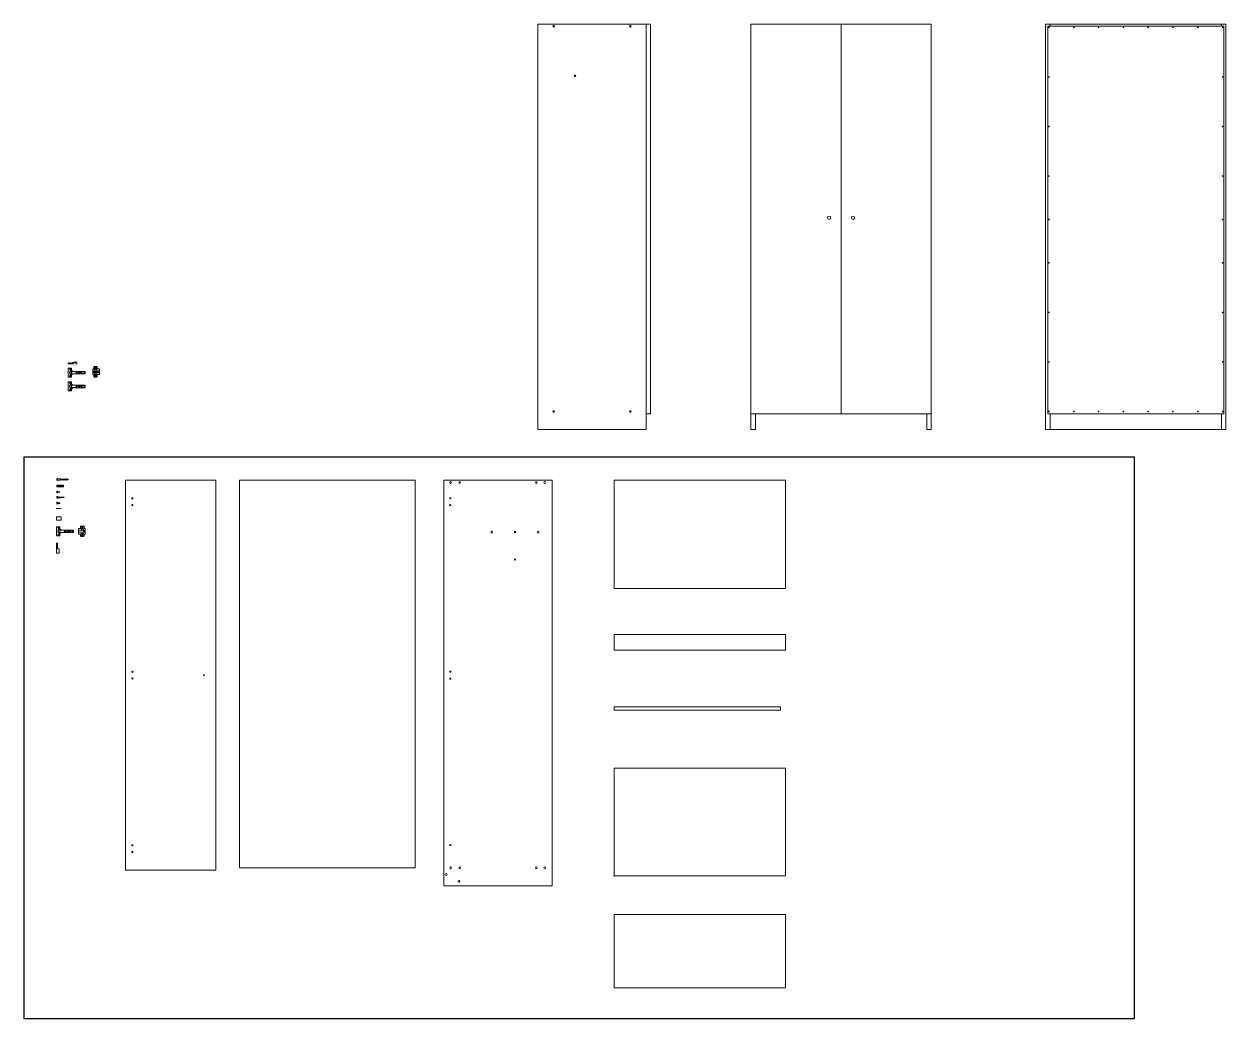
# Model space of a CAD drawing. Header units: millimetres. Extents: x 26 to 685, y 31 to 1090.
# Drawn here: x 26 to 559, y 31 to 473 of the extents above; entities that cross this region are included whole.
import ezdxf

# ---------------------------------------------------------------- set-up
doc = ezdxf.new("R2010")
doc.units = ezdxf.units.MM
doc.layers.get('0').update_dxf_attribs({"lineweight": 9})
doc.layers.add('lc', color=1, linetype='Continuous')
doc.layers.add('Viti', color=50, linetype='Continuous', lineweight=15)

# ---------------------------------------------------------------- blocks, each defined once
blk = doc.blocks.new('*U26')
blk.add_lwpolyline([(0, 0), (0, 0.15), (0.05, 0), (0.12, -0.4), (0.13, -0.55), (0.07, -0.4), (0, 0)])
blk = doc.blocks.new('*U27')
at = {"color": 0, "linetype": 'ByBlock', "lineweight": -2, "transparency": 16777216}
for p in [(42.38, 270.66), (42.62, 270.66), (42.85, 270.66), (43.09, 270.66), (43.32, 270.66), (43.56, 270.66), (43.79, 270.66), (44.03, 270.66), (44.26, 270.66), (44.5, 270.66), (44.73, 270.66), (44.97, 270.66), (45.2, 270.66), (45.44, 270.66)]:
    blk.add_blockref('*U26', p, dxfattribs=at)
blk = doc.blocks.new('100214')
for p, q in [((40.13, 270.93), (40.13, 269.99)), ((40.15, 270.93), (40.23, 270.81)), ((40.23, 270.11), (40.15, 269.99)), ((40.23, 270.81), (40.23, 270.11)), ((40.23, 270.81), (41.51, 270.81)), ((40.23, 270.11), (41.51, 270.11)), ((41.78, 270.68), (41.55, 270.8)), ((41.86, 270.24), (41.55, 270.12)), ((41.87, 270.66), (42, 270.66)), ((42.07, 270.26), (41.95, 270.26)), ((42, 270.66), (42.06, 270.66)), ((42.14, 270.26), (42.07, 270.26)), ((42.11, 270.66), (42.3, 270.66)), ((42.37, 270.26), (42.19, 270.26)), ((42.35, 270.66), (42.53, 270.66)), ((42.61, 270.26), (42.42, 270.26)), ((42.58, 270.66), (42.77, 270.66)), ((42.84, 270.26), (42.66, 270.26)), ((42.82, 270.66), (43.01, 270.66)), ((43.08, 270.26), (42.89, 270.26)), ((43.06, 270.66), (43.24, 270.66)), ((43.31, 270.26), (43.13, 270.26)), ((43.29, 270.66), (43.48, 270.66)), ((43.55, 270.26), (43.36, 270.26)), ((43.53, 270.66), (43.71, 270.66)), ((43.78, 270.26), (43.6, 270.26)), ((43.76, 270.66), (43.95, 270.66)), ((44.02, 270.26), (43.83, 270.26)), ((44, 270.66), (44.18, 270.66)), ((44.25, 270.26), (44.07, 270.26)), ((44.23, 270.66), (44.42, 270.66)), ((44.49, 270.26), (44.3, 270.26)), ((44.47, 270.66), (44.65, 270.66)), ((44.72, 270.26), (44.54, 270.26)), ((44.7, 270.66), (44.89, 270.66)), ((44.96, 270.26), (44.77, 270.26)), ((44.94, 270.66), (45.18, 270.66)), ((45.18, 270.26), (45.01, 270.26)), ((45.23, 270.61), (45.23, 270.31))]:
    blk.add_line(p, q)
for centre, radius, start, end in [((40.14, 270.93), 0.01, 33.6901, 180), ((40.14, 269.99), 0.01, 180, 326.3099), ((41.51, 270.71), 0.1, 63.1876, 90), ((41.51, 270.21), 0.1, 270, 292.1621), ((41.87, 270.86), 0.2, 243.1876, 256.986), ((41.94, 270.06), 0.2, 100.2129, 112.1621), ((45.18, 270.61), 0.05, 360, 90), ((45.18, 270.31), 0.05, 270, 0)]:
    blk.add_arc(centre, radius, start, end)
blk.add_blockref('*U27', (-0.55, 0))
blk = doc.blocks.new('101350')
for p, q in [((40.13, 267.87), (40.13, 267.33)), ((40.15, 267.91), (40.27, 267.99)), ((40.15, 267.28), (40.27, 267.21)), ((40.28, 267.2), (40.28, 268)), ((40.29, 268), (42.96, 268)), ((40.29, 267.2), (42.96, 267.2)), ((40.38, 267.87), (42.88, 267.87)), ((40.38, 267.75), (42.88, 267.75)), ((40.38, 267.6), (42.88, 267.6)), ((40.38, 267.45), (42.88, 267.45)), ((40.38, 267.32), (42.88, 267.32)), ((42.98, 268), (42.98, 267.2)), ((43.11, 267.91), (42.99, 267.99)), ((43.11, 267.28), (42.99, 267.21)), ((43.13, 267.87), (43.13, 267.33))]:
    blk.add_line(p, q)
for centre, start, end in [((40.18, 267.87), 123.6901, 180), ((40.18, 267.33), 180, 236.3099), ((40.29, 267.95), 90, 123.6901), ((40.29, 267.25), 236.3099, 270), ((42.96, 267.95), 56.3099, 90), ((42.96, 267.25), 270, 303.6901), ((43.08, 267.87), 0, 56.3099), ((43.08, 267.33), 303.6901, 0)]:
    blk.add_arc(centre, 0.05, start, end)
blk = doc.blocks.new('*U44')
blk.add_lwpolyline([(0.1, -0.2), (0.06, 0), (0.04, 0.05), (0.03, 0), (0.06, -0.2), (0.09, -0.25), (0.1, -0.2)])
blk = doc.blocks.new('*U45')
at = {"color": 0, "linetype": 'ByBlock', "lineweight": -2, "transparency": 16777216}
for p in [(40.3, 254.75), (40.42, 254.75), (40.54, 254.75), (40.65, 254.75), (40.77, 254.75), (40.89, 254.75)]:
    blk.add_blockref('*U44', p, dxfattribs=at)
blk = doc.blocks.new('109049')
for p, q in [((40.13, 240.08), (40.13, 239.79)), ((40.43, 240.28), (40.33, 240.28)), ((40.48, 240.23), (40.48, 239.63)), ((40.52, 240.03), (40.48, 240.03)), ((40.64, 240.03), (40.56, 240.03)), ((40.75, 240.03), (40.67, 240.03)), ((40.87, 240.03), (40.79, 240.03)), ((40.99, 240.03), (40.91, 240.03)), ((41.11, 240.03), (41.02, 240.03)), ((41.22, 240.03), (41.14, 240.03)), ((41.32, 240.01), (41.35, 240)), ((41.35, 240), (41.36, 240.05)), ((41.37, 239.88), (41.35, 240)), ((41.36, 240.05), (41.38, 239.98)), ((41.38, 239.98), (41.48, 239.93)), ((41.38, 239.98), (41.4, 239.89)), ((41.48, 239.93), (41.4, 239.89)), ((40.43, 239.58), (40.33, 239.58)), ((40.56, 239.83), (40.48, 239.83)), ((40.67, 239.83), (40.59, 239.83)), ((40.79, 239.83), (40.71, 239.83)), ((40.91, 239.83), (40.83, 239.83)), ((41.02, 239.83), (40.94, 239.83)), ((41.14, 239.83), (41.06, 239.83)), ((41.23, 239.83), (41.18, 239.83)), ((41.37, 239.88), (41.32, 239.85)), ((41.4, 239.83), (41.37, 239.88)), ((41.4, 239.89), (41.4, 239.83))]:
    blk.add_line(p, q)
blk.add_lwpolyline([(41.26, 239.83), (41.22, 240.03), (41.23, 240.08), (41.26, 240.03), (41.29, 239.84), (41.29, 239.78), (41.26, 239.83)])
for centre, radius, start, end in [((40.33, 240.08), 0.2, 107.545, 180), ((40.37, 239.95), 0.332, 96.8818, 107.545), ((40.43, 240.23), 0.05, 0, 90), ((41.23, 239.83), 0.2, 63.4349, 82.7142), ((40.33, 239.79), 0.2, 180, 252.455), ((40.37, 239.91), 0.332, 252.455, 263.1182), ((40.43, 239.63), 0.05, 270, 0), ((41.23, 240.03), 0.2, 270, 277.372), ((41.23, 240.03), 0.2, 287.2449, 296.5651)]:
    blk.add_arc(centre, radius, start, end)
blk.add_blockref('*U45', (0.19, -14.72))
blk = doc.blocks.new('*U51')
blk.add_lwpolyline([(0.08, -0.54), (0.09, -0.49), (0.12, -0.54), (0.15, -0.74), (0.15, -0.79), (0.12, -0.74), (0.08, -0.54)])
blk = doc.blocks.new('*U52')
at = {"color": 0, "linetype": 'ByBlock', "lineweight": -2, "transparency": 16777216}
for p in [(40.63, 237.94), (40.77, 237.94), (40.92, 237.94), (41.06, 237.94), (41.21, 237.94), (41.35, 237.94), (41.49, 237.94), (41.64, 237.94), (41.78, 237.94), (41.93, 237.94), (42.07, 237.94), (42.22, 237.94), (42.36, 237.94), (42.5, 237.94), (42.65, 237.94), (42.79, 237.94), (42.94, 237.94)]:
    blk.add_blockref('*U51', p, dxfattribs=at)
blk = doc.blocks.new('109567')
for p, q in [((40.13, 262.71), (40.13, 262.34)), ((40.48, 262.92), (40.4, 262.92)), ((40.48, 262.12), (40.4, 262.12)), ((40.53, 262.87), (40.53, 262.17)), ((40.61, 262.62), (40.53, 262.62)), ((40.65, 262.42), (40.53, 262.42)), ((40.75, 262.62), (40.65, 262.62)), ((40.79, 262.42), (40.68, 262.42)), ((40.9, 262.62), (40.79, 262.62)), ((40.93, 262.42), (40.83, 262.42)), ((41.04, 262.62), (40.93, 262.62)), ((41.08, 262.42), (40.97, 262.42)), ((41.19, 262.62), (41.08, 262.62)), ((41.22, 262.42), (41.11, 262.42)), ((41.33, 262.62), (41.22, 262.62)), ((41.37, 262.42), (41.26, 262.42)), ((41.48, 262.62), (41.37, 262.62)), ((41.51, 262.42), (41.4, 262.42)), ((41.62, 262.62), (41.51, 262.62)), ((41.66, 262.42), (41.55, 262.42)), ((41.76, 262.62), (41.66, 262.62)), ((41.8, 262.42), (41.69, 262.42)), ((41.91, 262.62), (41.8, 262.62)), ((41.94, 262.42), (41.84, 262.42)), ((42.05, 262.62), (41.94, 262.62)), ((42.09, 262.42), (41.98, 262.42)), ((42.2, 262.62), (42.09, 262.62)), ((42.23, 262.42), (42.12, 262.42)), ((42.34, 262.62), (42.23, 262.62)), ((42.38, 262.42), (42.27, 262.42)), ((42.49, 262.62), (42.38, 262.62)), ((42.52, 262.42), (42.41, 262.42)), ((42.63, 262.62), (42.52, 262.62)), ((42.67, 262.42), (42.56, 262.42)), ((42.77, 262.62), (42.66, 262.62)), ((42.81, 262.42), (42.7, 262.42)), ((42.92, 262.62), (42.81, 262.62)), ((42.95, 262.42), (42.85, 262.42)), ((43.07, 262.62), (42.95, 262.62)), ((43.08, 262.42), (42.99, 262.42)), ((43.17, 262.6), (43.2, 262.59)), ((43.22, 262.47), (43.17, 262.45)), ((43.2, 262.59), (43.21, 262.64)), ((43.22, 262.47), (43.2, 262.59)), ((43.21, 262.64), (43.23, 262.57)), ((43.25, 262.42), (43.22, 262.47)), ((43.23, 262.57), (43.33, 262.52)), ((43.23, 262.57), (43.25, 262.48)), ((43.33, 262.52), (43.25, 262.48)), ((43.25, 262.48), (43.25, 262.42))]:
    blk.add_line(p, q)
blk.add_lwpolyline([(43.11, 262.43), (43.07, 262.62), (43.08, 262.67), (43.11, 262.62), (43.14, 262.43), (43.14, 262.37), (43.11, 262.43)])
for centre, radius, start, end in [((40.23, 262.71), 0.1, 159.0278, 180), ((40.23, 262.34), 0.1, 180, 200.9722), ((40.4, 262.64), 0.281, 88.8598, 159.0278), ((40.4, 262.41), 0.281, 200.9722, 271.1402), ((40.48, 262.87), 0.05, 0, 90), ((40.48, 262.17), 0.05, 270, 0), ((43.08, 262.62), 0.2, 270, 277.372), ((43.08, 262.42), 0.2, 63.4349, 82.7142), ((43.08, 262.62), 0.2, 287.2449, 296.5651)]:
    blk.add_arc(centre, radius, start, end)
blk.add_blockref('*U52', (-0.1, 25.23))
blk = doc.blocks.new('*U54')
blk.add_lwpolyline([(0, 0), (0, 0.1), (0.05, 0), (0.12, -0.4), (0.12, -0.5), (0.07, -0.4), (0, 0)])
blk = doc.blocks.new('*U55')
at = {"color": 0, "linetype": 'ByBlock', "lineweight": -2, "transparency": 16777216}
for p in [(42.38, 270.66), (42.56, 270.66), (42.75, 270.66), (42.93, 270.66), (43.12, 270.66)]:
    blk.add_blockref('*U54', p, dxfattribs=at)
blk = doc.blocks.new('100344')
for p, q in [((40.28, 260.33), (40.28, 259.54)), ((40.28, 260.33), (40.34, 260.28)), ((40.28, 259.54), (40.34, 259.59)), ((40.46, 260.13), (40.43, 260.13)), ((40.43, 260.13), (40.43, 259.73)), ((40.54, 259.73), (40.43, 259.73)), ((40.65, 260.13), (40.51, 260.13)), ((40.72, 259.73), (40.59, 259.73)), ((40.83, 260.13), (40.7, 260.13)), ((40.9, 259.73), (40.77, 259.73)), ((41.02, 260.13), (40.88, 260.13)), ((41.09, 259.73), (40.95, 259.73)), ((41.2, 260.13), (41.07, 260.13)), ((41.27, 259.73), (41.14, 259.73)), ((41.36, 260.13), (41.25, 260.13)), ((41.36, 259.73), (41.32, 259.73)), ((41.36, 259.73), (41.36, 259.73)), ((41.41, 260.09), (41.39, 260.11)), ((41.39, 259.74), (41.41, 259.76)), ((41.43, 260.06), (41.43, 259.8))]:
    blk.add_line(p, q)
for centre, radius, start, end in [((41.76, 259.93), 1.63, 165.5055, 179.899), ((41.76, 259.94), 1.63, 180.101, 194.4945), ((40.23, 260.33), 0.0501, 3.7961, 165.7761), ((40.23, 259.54), 0.0501, 194.2239, 356.2039), ((39.97, 259.94), 0.5, 22.2023, 42.4648), ((39.83, 260.04), 0.677, 318.8674, 333.1194), ((41.36, 260.08), 0.05, 45, 90), ((41.36, 259.78), 0.05, 270, 315), ((41.38, 260.06), 0.05, 0, 45), ((41.38, 259.8), 0.05, 315, 0)]:
    blk.add_arc(centre, radius, start, end)
blk.add_blockref('*U55', (-1.92, -10.53))
blk = doc.blocks.new('405950')
for p, q in [((40.02, 257.65), (41.68, 257.65)), ((40.02, 257.55), (41.68, 257.55)), ((42.02, 257.6), (41.76, 257.64)), ((42.02, 257.6), (41.76, 257.55))]:
    blk.add_line(p, q)
blk.add_lwpolyline([(39.99, 257.45), (40, 257.45, 0.414214), (40.02, 257.47), (40.02, 257.73, 0.414214), (40, 257.75), (39.99, 257.75, 0.414214), (39.97, 257.73), (39.97, 257.47, 0.414214)], format="xyb", close=True)
for centre, start, end in [((41.68, 257.15), 80.5377, 90), ((41.68, 258.05), 270, 279.4623)]:
    blk.add_arc(centre, 0.5, start, end)

msp = doc.modelspace()

# ---------------------------------------------------------------- linework, layer by layer
for p, q in [((387.97, 299.63), (387.97, 472.63)), ((388.07, 299.63), (388.07, 472.63)), ((480.72, 471.63), (480.72, 472.63)), ((556.72, 471.63), (556.72, 472.63)), ((45.17, 322.03), (47.57, 322.03)), ((45.17, 322.03), (45.17, 321.83)), ((47.57, 321.83), (45.17, 321.83)), ((46.67, 322.03), (46.67, 321.83)), ((47.57, 322.03), (47.57, 321.83)), ((48.17, 322.31), (48.17, 322.4)), ((48.27, 322.5), (49.17, 322.5)), ((48.27, 322.21), (48.67, 322.21)), ((48.77, 322.11), (48.77, 321.93)), ((48.87, 321.83), (49.17, 321.83)), ((45.17, 315.98), (45.17, 319.78)), ((45.27, 319.88), (46.57, 319.88)), ((46.57, 315.88), (45.27, 315.88)), ((46.67, 319.78), (46.67, 318.78)), ((46.67, 318.38), (48.67, 318.38)), ((46.67, 318.38), (46.67, 317.38)), ((46.67, 317.38), (48.67, 317.38)), ((46.67, 316.98), (46.67, 315.98)), ((48.17, 318.38), (48.17, 318.43)), ((48.17, 318.43), (52.67, 318.43)), ((48.17, 317.38), (48.17, 317.33)), ((48.17, 317.33), (52.67, 317.33)), ((48.67, 318.38), (48.67, 318.18)), ((48.67, 318.23), (49.17, 318.23)), ((48.77, 318.18), (48.67, 318.18)), ((48.77, 317.58), (48.67, 317.58)), ((48.67, 317.58), (48.67, 317.38)), ((48.67, 317.53), (49.17, 317.53)), ((48.67, 317.38), (48.67, 317.33)), ((48.77, 318.18), (48.77, 317.58)), ((49.17, 318.23), (49.17, 317.53)), ((50.91, 318.07), (51.21, 318.07)), ((50.91, 317.69), (51.21, 317.69)), ((52.67, 318.43), (52.67, 317.33)), ((59.07, 318.73), (56.07, 318.73)), ((56.07, 318.73), (56.07, 317.84)), ((59.07, 317.84), (56.07, 317.84)), ((56.17, 318.64), (56.17, 317.94)), ((56.27, 318.64), (56.27, 317.94)), ((56.37, 318.64), (56.37, 317.94)), ((56.47, 318.64), (56.47, 317.94)), ((56.57, 318.64), (56.57, 317.94)), ((56.67, 318.64), (56.67, 317.94)), ((56.77, 318.73), (56.77, 317.84)), ((56.77, 318.29), (59.07, 318.29)), ((59.07, 318.73), (59.07, 317.84)), ((45.17, 309.86), (45.17, 313.66)), ((45.27, 313.76), (46.57, 313.76)), ((46.57, 309.76), (45.27, 309.76)), ((46.67, 313.66), (46.67, 312.66)), ((46.67, 312.26), (48.67, 312.26)), ((46.67, 312.26), (46.67, 311.26)), ((46.67, 311.26), (48.67, 311.26)), ((46.67, 310.86), (46.67, 309.86)), ((48.17, 312.26), (48.17, 312.31)), ((48.17, 312.31), (52.67, 312.31)), ((48.17, 311.26), (48.17, 311.21)), ((48.17, 311.21), (52.67, 311.21)), ((48.67, 312.26), (48.67, 312.06)), ((48.67, 312.11), (49.17, 312.11)), ((48.77, 312.06), (48.67, 312.06)), ((48.67, 311.46), (48.67, 311.26)), ((48.77, 311.46), (48.67, 311.46)), ((48.67, 311.41), (49.17, 311.41)), ((48.67, 311.26), (48.67, 311.21)), ((48.77, 312.06), (48.77, 311.46)), ((49.17, 312.11), (49.17, 311.41)), ((50.91, 311.95), (51.21, 311.95)), ((50.91, 311.56), (51.21, 311.56)), ((52.67, 312.31), (52.67, 311.21)), ((348.02, 301.63), (348.02, 292.63)), ((350.02, 292.63), (350.02, 299.63)), ((557.72, 299.63), (479.72, 299.63)), ((480.72, 292.63), (480.72, 299.63)), ((556.72, 292.63), (556.72, 299.63)), ((348.02, 292.63), (350.02, 292.63)), ((42, 253.83), (40, 253.83)), ((40, 252.33), (40, 253.83)), ((42, 252.33), (40, 252.33)), ((42, 252.33), (42, 253.83)), ((40, 245.57), (40, 249.37)), ((40.1, 249.47), (41.4, 249.47)), ((41.4, 245.47), (40.1, 245.47)), ((41.5, 249.37), (41.5, 248.37)), ((41.5, 247.97), (43.5, 247.97)), ((41.5, 247.97), (41.5, 246.97)), ((41.5, 246.97), (43.5, 246.97)), ((41.5, 246.57), (41.5, 245.57)), ((43, 247.97), (43, 248.02)), ((43, 248.02), (47.5, 248.02)), ((43, 246.97), (43, 246.92)), ((43, 246.92), (47.5, 246.92)), ((43.5, 247.97), (43.5, 247.77)), ((43.5, 247.82), (44, 247.82)), ((43.6, 247.77), (43.5, 247.77)), ((43.5, 247.17), (43.5, 246.97)), ((43.6, 247.17), (43.5, 247.17)), ((43.5, 247.12), (44, 247.12)), ((43.5, 246.97), (43.5, 246.92)), ((43.6, 247.77), (43.6, 247.17)), ((44, 247.82), (44, 247.12)), ((45.74, 247.66), (46.04, 247.66)), ((45.74, 247.27), (46.04, 247.27)), ((47.5, 248.02), (47.5, 246.92)), ((49.69, 247.02), (49.69, 247.91)), ((49.69, 247.91), (52.69, 247.91)), ((49.69, 247.02), (52.69, 247.02)), ((51.99, 247.02), (51.99, 247.91)), ((52.09, 247.12), (52.09, 247.82)), ((52.19, 247.12), (52.19, 247.82)), ((52.29, 247.12), (52.29, 247.82)), ((52.39, 247.12), (52.39, 247.82)), ((52.49, 247.12), (52.49, 247.82)), ((52.59, 247.12), (52.59, 247.82)), ((52.69, 247.02), (52.69, 247.91)), ((287.36, 194.71), (363.36, 194.71)), ((199.14, 98.1), (121.14, 98.1))]:
    msp.add_line(p, q)
for points in [[(301.52, 472.63), (253.52, 472.63), (253.52, 292.63), (301.52, 292.63), (301.52, 472.63)], [(301.52, 472.63), (303.52, 472.63), (303.52, 299.63), (301.52, 299.63)], [(348.02, 299.63), (428.02, 299.63), (428.02, 472.63), (348.02, 472.63), (348.02, 301.63)], [(558.72, 292.63), (478.72, 292.63), (478.72, 472.63), (558.72, 472.63), (558.72, 292.63)], [(479.72, 299.63), (479.72, 471.63), (557.72, 471.63), (557.72, 299.63)], [(56.72, 319.98), (56.72, 320.12)], [(57.22, 319.98), (57.22, 320.12)], [(57.42, 319.52), (57.42, 320.12)], [(57.92, 319.52), (57.92, 320.12)], [(56.72, 319.52), (56.72, 319.65)], [(56.72, 317.05), (56.72, 316.92)], [(56.72, 316.59), (56.72, 316.45)], [(57.22, 319.52), (57.22, 319.65)], [(57.22, 317.05), (57.22, 316.92)], [(57.22, 316.59), (57.22, 316.45)], [(57.42, 317.05), (57.42, 316.45)], [(57.92, 317.05), (57.92, 316.45)], [(428.02, 301.63), (428.02, 292.63), (426.02, 292.63), (426.02, 299.63)], [(70.64, 270.1), (110.59, 270.1), (110.59, 97.1), (70.64, 97.1), (70.64, 270.1)], [(121.14, 98.1), (121.14, 270.1), (199.14, 270.1), (199.14, 98.1)], [(211.82, 270.1), (259.82, 270.1), (259.82, 90.1), (211.82, 90.1), (211.82, 270.1)], [(287.36, 222.1), (287.36, 270.1), (363.36, 270.1), (363.36, 222.1), (287.36, 222.1)], [(50.84, 248.7), (50.84, 249.3)], [(50.84, 246.23), (50.84, 245.63)], [(51.34, 248.7), (51.34, 249.3)], [(51.34, 246.23), (51.34, 245.63)], [(51.54, 248.83), (51.54, 249.3)], [(51.54, 248.7), (51.54, 248.83)], [(51.54, 246.23), (51.54, 245.77)], [(51.54, 245.77), (51.54, 245.63)], [(52.04, 248.83), (52.04, 249.3)], [(52.04, 248.7), (52.04, 248.83)], [(52.04, 246.23), (52.04, 245.77)], [(52.04, 245.77), (52.04, 245.63)], [(40, 242.2), (40, 237.7), (41.11, 237.7), (41.1, 239.7), (40.4, 239.7), (40.4, 242.2), (40, 242.2)], [(287.36, 194.71), (287.36, 201.71), (363.36, 201.71), (363.36, 194.71), (287.36, 194.71)], [(287.36, 94.3), (287.36, 142.3), (363.36, 142.3), (363.36, 94.5), (287.36, 94.5)], [(287.36, 44.8), (363.36, 44.8), (363.36, 77.4), (287.36, 77.4), (287.36, 44.8)]]:
    msp.add_lwpolyline(points)
for points in [[(260.46, 471.68), (260.33, 471.68, 0.414214), (260.32, 471.67), (260.32, 471.59, 0.414214), (260.33, 471.58), (260.46, 471.58, -0.414214), (260.47, 471.57), (260.47, 471.44, 0.414214), (260.48, 471.43), (260.56, 471.43, 0.414214), (260.57, 471.44), (260.57, 471.57, -0.414214), (260.58, 471.58), (260.7, 471.58, 0.414214), (260.71, 471.59), (260.71, 471.67, 0.414214), (260.7, 471.68), (260.58, 471.68, -0.414214), (260.57, 471.69), (260.57, 471.81, 0.414214), (260.56, 471.82), (260.48, 471.82, 0.414214), (260.47, 471.81), (260.47, 471.69, -0.414214)], [(294.58, 471.68), (294.7, 471.68, -0.414214), (294.71, 471.67), (294.71, 471.59, -0.414214), (294.7, 471.58), (294.58, 471.58, 0.414214), (294.57, 471.57), (294.57, 471.44, -0.414214), (294.56, 471.43), (294.48, 471.43, -0.414214), (294.47, 471.44), (294.47, 471.57, 0.414214), (294.46, 471.58), (294.33, 471.58, -0.414214), (294.32, 471.59), (294.32, 471.67, -0.414214), (294.33, 471.68), (294.46, 471.68, 0.414214), (294.47, 471.69), (294.47, 471.81, -0.414214), (294.48, 471.82), (294.56, 471.82, -0.414214), (294.57, 471.81), (294.57, 471.69, 0.414214)], [(269.96, 449.68), (269.83, 449.68, 0.414214), (269.82, 449.67), (269.82, 449.59, 0.414214), (269.83, 449.58), (269.96, 449.58, -0.414214), (269.97, 449.57), (269.97, 449.44, 0.414214), (269.98, 449.43), (270.06, 449.43, 0.414214), (270.07, 449.44), (270.07, 449.57, -0.414214), (270.08, 449.58), (270.2, 449.58, 0.414214), (270.21, 449.59), (270.21, 449.67, 0.414214), (270.2, 449.68), (270.08, 449.68, -0.414214), (270.07, 449.69), (270.07, 449.81, 0.414214), (270.06, 449.82), (269.98, 449.82, 0.414214), (269.97, 449.81), (269.97, 449.69, -0.414214)], [(57.03, 319.77), (57.15, 319.77, 0.414214), (57.16, 319.78), (57.16, 319.86, 0.414214), (57.15, 319.87), (57.03, 319.87, -0.414214), (57.02, 319.88), (57.02, 320, 0.414214), (57.01, 320.01), (56.93, 320.01, 0.414214), (56.92, 320), (56.92, 319.88, -0.414214), (56.91, 319.87), (56.79, 319.87, 0.414214), (56.78, 319.86), (56.78, 319.78, 0.414214), (56.79, 319.77), (56.91, 319.77, -0.414214), (56.92, 319.76), (56.92, 319.64, 0.414214), (56.93, 319.63), (57.01, 319.63, 0.414214), (57.02, 319.64), (57.02, 319.76, -0.414214)], [(46.11, 319.43), (45.99, 319.43, 0.414214), (45.98, 319.42), (45.98, 319.34, 0.414214), (45.99, 319.33), (46.11, 319.33, -0.414214), (46.12, 319.32), (46.12, 319.2, 0.414214), (46.13, 319.19), (46.21, 319.19, 0.414214), (46.22, 319.2), (46.22, 319.32, -0.414214), (46.23, 319.33), (46.35, 319.33, 0.414214), (46.36, 319.34), (46.36, 319.42, 0.414214), (46.35, 319.43), (46.23, 319.43, -0.414214), (46.22, 319.44), (46.22, 319.56, 0.414214), (46.21, 319.57), (46.13, 319.57, 0.414214), (46.12, 319.56), (46.12, 319.44, -0.414214)], [(46.11, 316.43), (45.99, 316.43, 0.414214), (45.98, 316.42), (45.98, 316.34, 0.414214), (45.99, 316.33), (46.11, 316.33, -0.414214), (46.12, 316.32), (46.12, 316.2, 0.414214), (46.13, 316.19), (46.21, 316.19, 0.414214), (46.22, 316.2), (46.22, 316.32, -0.414214), (46.23, 316.33), (46.35, 316.33, 0.414214), (46.36, 316.34), (46.36, 316.42, 0.414214), (46.35, 316.43), (46.23, 316.43, -0.414214), (46.22, 316.44), (46.22, 316.56, 0.414214), (46.21, 316.57), (46.13, 316.57, 0.414214), (46.12, 316.56), (46.12, 316.44, -0.414214)], [(49.92, 317.93), (49.8, 317.93, 0.414214), (49.79, 317.92), (49.79, 317.84, 0.414214), (49.8, 317.83), (49.92, 317.83, -0.414214), (49.93, 317.82), (49.93, 317.7, 0.414214), (49.94, 317.69), (50.02, 317.69, 0.414214), (50.03, 317.7), (50.03, 317.82, -0.414214), (50.04, 317.83), (50.17, 317.83, 0.414214), (50.18, 317.84), (50.18, 317.92, 0.414214), (50.17, 317.93), (50.04, 317.93, -0.414214), (50.03, 317.94), (50.03, 318.06, 0.414214), (50.02, 318.07), (49.94, 318.07, 0.414214), (49.93, 318.06), (49.93, 317.94, -0.414214)], [(57.03, 316.8), (57.15, 316.8, -0.414214), (57.16, 316.79), (57.16, 316.71, -0.414214), (57.15, 316.7), (57.03, 316.7, 0.414214), (57.02, 316.69), (57.02, 316.57, -0.414214), (57.01, 316.56), (56.93, 316.56, -0.414214), (56.92, 316.57), (56.92, 316.69, 0.414214), (56.91, 316.7), (56.79, 316.7, -0.414214), (56.78, 316.71), (56.78, 316.79, -0.414214), (56.79, 316.8), (56.91, 316.8, 0.414214), (56.92, 316.81), (56.92, 316.94, -0.414214), (56.93, 316.95), (57.01, 316.95, -0.414214), (57.02, 316.94), (57.02, 316.81, 0.414214)], [(49.92, 311.81), (49.8, 311.81, 0.414214), (49.79, 311.8), (49.79, 311.72, 0.414214), (49.8, 311.71), (49.92, 311.71, -0.414214), (49.93, 311.7), (49.93, 311.57, 0.414214), (49.94, 311.56), (50.02, 311.56, 0.414214), (50.03, 311.57), (50.03, 311.7, -0.414214), (50.04, 311.71), (50.17, 311.71, 0.414214), (50.18, 311.72), (50.18, 311.8, 0.414214), (50.17, 311.81), (50.04, 311.81, -0.414214), (50.03, 311.82), (50.03, 311.94, 0.414214), (50.02, 311.95), (49.94, 311.95, 0.414214), (49.93, 311.94), (49.93, 311.82, -0.414214)], [(260.46, 300.68), (260.33, 300.68, 0.414214), (260.32, 300.67), (260.32, 300.59, 0.414214), (260.33, 300.58), (260.46, 300.58, -0.414214), (260.47, 300.57), (260.47, 300.44, 0.414214), (260.48, 300.43), (260.56, 300.43, 0.414214), (260.57, 300.44), (260.57, 300.57, -0.414214), (260.58, 300.58), (260.7, 300.58, 0.414214), (260.71, 300.59), (260.71, 300.67, 0.414214), (260.7, 300.68), (260.58, 300.68, -0.414214), (260.57, 300.69), (260.57, 300.81, 0.414214), (260.56, 300.82), (260.48, 300.82, 0.414214), (260.47, 300.81), (260.47, 300.69, -0.414214)], [(294.46, 300.68), (294.33, 300.68, 0.414214), (294.32, 300.67), (294.32, 300.59, 0.414214), (294.33, 300.58), (294.46, 300.58, -0.414214), (294.47, 300.57), (294.47, 300.44, 0.414214), (294.48, 300.43), (294.56, 300.43, 0.414214), (294.57, 300.44), (294.57, 300.57, -0.414214), (294.58, 300.58), (294.7, 300.58, 0.414214), (294.71, 300.59), (294.71, 300.67, 0.414214), (294.7, 300.68), (294.58, 300.68, -0.414214), (294.57, 300.69), (294.57, 300.81, 0.414214), (294.56, 300.82), (294.48, 300.82, 0.414214), (294.47, 300.81), (294.47, 300.69, -0.414214)], [(44.75, 247.52), (44.63, 247.52, 0.414214), (44.62, 247.51), (44.62, 247.43, 0.414214), (44.63, 247.42), (44.75, 247.42, -0.414214), (44.76, 247.41), (44.76, 247.28, 0.414214), (44.77, 247.27), (44.85, 247.27, 0.414214), (44.86, 247.28), (44.86, 247.41, -0.414214), (44.87, 247.42), (44.99, 247.42, 0.414214), (45, 247.43), (45, 247.51, 0.414214), (44.99, 247.52), (44.87, 247.52, -0.414214), (44.86, 247.53), (44.86, 247.65, 0.414214), (44.85, 247.66), (44.77, 247.66, 0.414214), (44.76, 247.65), (44.76, 247.53, -0.414214)]]:
    msp.add_lwpolyline(points, format="xyb", close=True)
for points in [[(59.07, 318.73), (59.07, 319.33, 0.414214), (58.87, 319.53), (58.27, 319.53, -0.414214), (58.07, 319.73), (58.07, 320.43, 0.414214), (57.87, 320.63), (56.77, 320.63, 0.414214), (56.57, 320.43), (56.57, 319.73, -0.414214), (56.37, 319.53), (56.27, 319.53, 0.414214), (56.07, 319.33), (56.07, 318.73)], [(59.07, 317.84), (59.07, 317.24, -0.414214), (58.87, 317.04), (58.27, 317.04, 0.414214), (58.07, 316.84), (58.07, 316.14, -0.414214), (57.87, 315.94), (56.77, 315.94, -0.414214), (56.57, 316.14), (56.57, 316.84, 0.414214), (56.37, 317.04), (56.27, 317.04, -0.414214), (56.07, 317.24), (56.07, 317.84)], [(49.69, 247.91), (49.69, 248.51, -0.414214), (49.89, 248.71), (50.49, 248.71, 0.414214), (50.69, 248.91), (50.69, 249.61, -0.414214), (50.89, 249.81), (51.99, 249.81, -0.414214), (52.19, 249.61), (52.19, 248.91, 0.414214), (52.39, 248.71), (52.49, 248.71, -0.414214), (52.69, 248.51), (52.69, 247.91)], [(49.69, 247.02), (49.69, 246.42, 0.414214), (49.89, 246.22), (50.49, 246.22, -0.414214), (50.69, 246.02), (50.69, 245.32, 0.414214), (50.89, 245.12), (51.99, 245.12, 0.414214), (52.19, 245.32), (52.19, 246.02, -0.414214), (52.39, 246.22), (52.49, 246.22, 0.414214), (52.69, 246.42), (52.69, 247.02)]]:
    msp.add_lwpolyline(points, format="xyb")
msp.add_lwpolyline([(287.36, 169.5), (287.37, 168), (361.15, 168), (361.16, 169.5)], close=True)
for centre, radius in [((260.52, 471.63), 0.35), ((294.52, 471.63), 0.35), ((480.22, 471.13), 0.15), ((491.22, 471.13), 0.15), ((502.22, 471.13), 0.15), ((513.22, 471.13), 0.15), ((524.22, 471.13), 0.15), ((524.22, 471.13), 0.15), ((535.22, 471.13), 0.15), ((546.22, 471.13), 0.15), ((557.22, 471.13), 0.15), ((270.02, 449.63), 0.35), ((480.22, 449.13), 0.15), ((557.22, 449.13), 0.15), ((480.22, 427.13), 0.15), ((557.22, 427.13), 0.15), ((480.22, 405.13), 0.15), ((557.22, 405.13), 0.15), ((382.72, 386.63), 0.75), ((393.32, 386.63), 0.75), ((480.22, 385.88), 0.15), ((557.22, 385.88), 0.15), ((480.22, 366.63), 0.15), ((557.22, 366.63), 0.15), ((480.22, 344.63), 0.15), ((557.22, 344.63), 0.15), ((48.37, 322.36), 0.07), ((56.97, 319.82), 0.3), ((480.22, 322.63), 0.15), ((557.22, 322.63), 0.15), ((46.17, 319.38), 0.442), ((46.17, 316.38), 0.442), ((49.98, 317.88), 0.3), ((56.97, 316.75), 0.3), ((46.17, 313.26), 0.4), ((46.17, 310.26), 0.4), ((46.17, 313.26), 0.201), ((46.17, 310.26), 0.201), ((49.98, 311.76), 0.3), ((260.52, 300.63), 0.35), ((294.52, 300.63), 0.35), ((480.22, 300.63), 0.15), ((491.22, 300.63), 0.15), ((502.22, 300.63), 0.15), ((513.22, 300.63), 0.15), ((524.22, 300.63), 0.15), ((524.22, 300.63), 0.15), ((535.22, 300.63), 0.15), ((546.22, 300.63), 0.15), ((557.22, 300.63), 0.15), ((214.82, 269.1), 0.4), ((218.82, 269.1), 0.35), ((252.82, 269.1), 0.35), ((256.62, 269.1), 0.4), ((73.64, 262.1), 0.25), ((214.67, 262.13), 0.25), ((73.64, 259.1), 0.25), ((214.67, 259.06), 0.25), ((41, 248.97), 0.4), ((41, 245.97), 0.4), ((41, 248.97), 0.201), ((41, 245.97), 0.201), ((44.81, 247.47), 0.3), ((233.02, 247.1), 0.4), ((243.32, 247.1), 0.35), ((253.62, 247.1), 0.4), ((243.32, 234.95), 0.25), ((73.64, 185.1), 0.25), ((73.64, 182.1), 0.25), ((105.34, 183.6), 0.15), ((214.67, 185.13), 0.25), ((214.67, 182.06), 0.25), ((73.64, 108.1), 0.25), ((214.67, 108.13), 0.25), ((73.64, 105.1), 0.25), ((214.82, 98.1), 0.4), ((218.82, 98.1), 0.35), ((252.82, 98.1), 0.35), ((256.62, 98.1), 0.4), ((212.82, 95.1), 0.4), ((218.53, 92.1), 0.4)]:
    msp.add_circle(centre, radius)
for centre, radius, start, end in [((45.78, 322.08), 0.0501, 104.2239, 266.2039), ((46.17, 320.55), 1.63, 90.101, 104.4945), ((46.17, 320.55), 1.63, 75.5055, 89.899), ((46.56, 322.08), 0.0501, 273.7961, 75.7761), ((48.46, 319.61), 3.01, 76.3544, 126.5849), ((48.46, 319.61), 2.91, 84.2499, 123.838), ((48.27, 322.4), 0.1, 90, 180), ((48.27, 322.31), 0.1, 180, 270), ((48.67, 322.11), 0.1, 0, 90), ((48.87, 321.93), 0.1, 180, 270), ((56.97, 320.12), 0.25, 359.135, 180.865), ((57.67, 320.12), 0.25, 359.135, 180.865), ((45.27, 319.78), 0.1, 90, 180), ((45.27, 315.98), 0.1, 180, 270), ((46.67, 317.88), 0.9, 33.749, 326.251), ((46.67, 317.88), 0.75, 41.8103, 318.1897), ((46.57, 319.78), 0.1, 0, 90), ((46.57, 315.98), 0.1, 270, 0), ((50.91, 317.88), 0.194, 90, 270), ((51.16, 318.77), 0.701, 274.5147, 312.742), ((51.16, 316.99), 0.701, 47.258, 85.4853), ((51.87, 317.88), 0.448, 238.0473, 117.8482), ((51.71, 318.19), 0.1, 117.4942, 137.7357), ((56.97, 319.52), 0.25, 179.135, 0.865), ((56.97, 317.06), 0.25, 359.135, 180.865), ((56.97, 316.45), 0.25, 179.135, 0.865), ((57.67, 319.52), 0.25, 179.135, 0.865), ((57.67, 317.06), 0.25, 359.135, 180.865), ((57.67, 316.45), 0.25, 179.135, 0.865), ((45.27, 313.66), 0.1, 90, 180), ((45.27, 309.86), 0.1, 180, 270), ((46.67, 311.76), 0.9, 33.749, 326.251), ((46.67, 311.76), 0.75, 41.8103, 318.1897), ((46.57, 313.66), 0.1, 0, 90), ((46.57, 309.86), 0.1, 270, 0), ((50.91, 311.76), 0.194, 90, 270), ((51.16, 312.65), 0.701, 274.5147, 312.742), ((51.16, 310.86), 0.701, 47.258, 85.4853), ((51.87, 311.76), 0.448, 238.0473, 117.8482), ((51.71, 312.07), 0.1, 117.4942, 137.7357), ((40.1, 249.37), 0.1, 90, 180), ((40.1, 245.57), 0.1, 180, 270), ((41.5, 247.47), 0.9, 33.749, 326.251), ((41.5, 247.47), 0.75, 41.8103, 318.1897), ((41.4, 249.37), 0.1, 0, 90), ((41.4, 245.57), 0.1, 270, 0), ((45.74, 247.47), 0.194, 90, 270), ((45.99, 248.36), 0.701, 274.5147, 312.742), ((45.99, 246.57), 0.701, 47.258, 85.4853), ((46.7, 247.47), 0.448, 238.0473, 117.8482), ((46.54, 247.78), 0.1, 117.4942, 137.7357), ((51.09, 249.3), 0.25, 359.135, 180.865), ((51.09, 248.7), 0.25, 179.135, 0.865), ((51.09, 246.24), 0.25, 359.135, 180.865), ((51.09, 245.63), 0.25, 179.135, 0.865), ((51.79, 249.3), 0.25, 359.135, 180.865), ((51.79, 248.7), 0.25, 179.135, 0.865), ((51.79, 246.24), 0.25, 359.135, 180.865), ((51.79, 245.63), 0.25, 179.135, 0.865)]:
    msp.add_arc(centre, radius, start, end)
at = {"layer": 'lc'}
msp.add_lwpolyline([(25.59, 280.44), (518, 280.44), (518, 30.99), (25.59, 30.99), (25.59, 280.44)], dxfattribs=at)

# ---------------------------------------------------------------- block references
at = {"layer": 'Viti'}
for name, p in [('100214', (0, 0)), ('101350', (0, 0)), ('109049', (0, 24.97)), ('109567', (0, 0)), ('405950', (0, 0)), ('100344', (0, 0))]:
    msp.add_blockref(name, p, dxfattribs=at)

doc.saveas('drawing.dxf')
